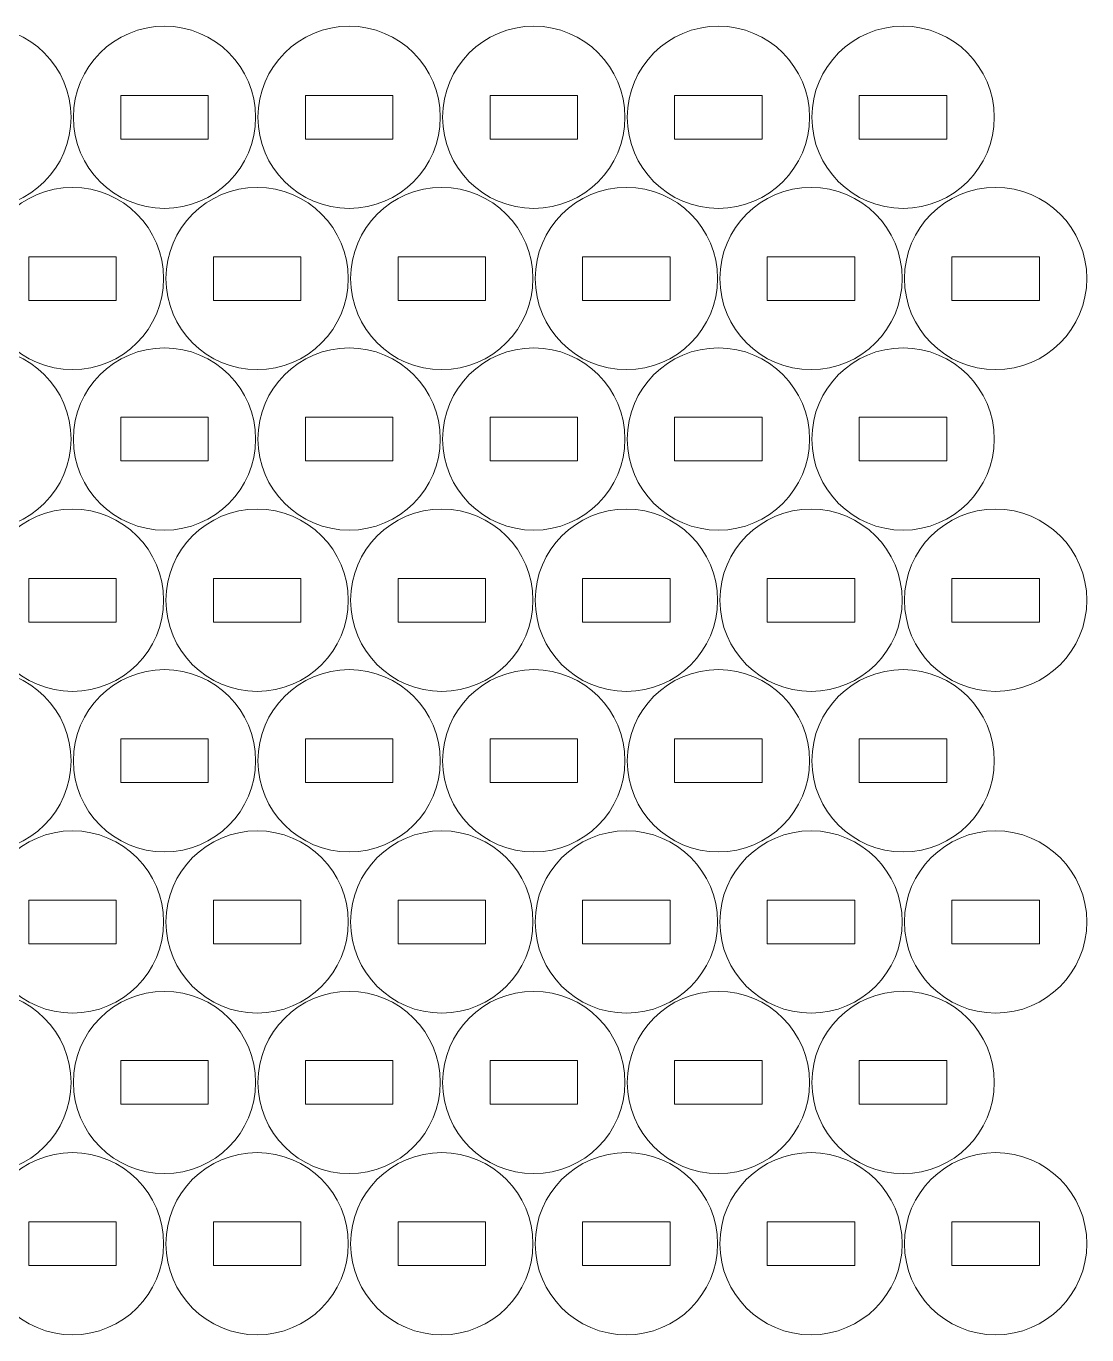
# Model space of a CAD drawing. Header units: millimetres. Extents: x -292 to 292, y -175 to 175.
# Drawn here: x 198.4 to 271.1, y -174.7 to -84.9 of the extents above; entities that cross this region are included whole.
import ezdxf

# ---------------------------------------------------------------- set-up
doc = ezdxf.new("R2010")
doc.units = ezdxf.units.MM
doc.header["$MEASUREMENT"] = 0
doc.layers.add('Camada 1', color=7, linetype='Continuous')

msp = doc.modelspace()

# ---------------------------------------------------------------- linework, layer by layer
at = {"layer": 'Camada 1', "lineweight": 20}
for points in [[(195.1866, -84.9321), (198.6383, -84.9321), (201.4366, -87.7304), (201.4366, -91.1821), (201.4366, -91.1821), (201.4366, -94.6338), (198.6383, -97.4321), (195.1866, -97.4321), (195.1866, -97.4321), (191.7349, -97.4321), (188.9366, -94.6338), (188.9366, -91.1821), (188.9366, -91.1821), (188.9366, -87.7304), (191.7349, -84.9321), (195.1866, -84.9321)], [(207.8454, -84.9321), (211.2971, -84.9321), (214.0954, -87.7304), (214.0954, -91.1821), (214.0954, -91.1821), (214.0954, -94.6338), (211.2971, -97.4321), (207.8454, -97.4321), (207.8454, -97.4321), (204.3937, -97.4321), (201.5954, -94.6338), (201.5954, -91.1821), (201.5954, -91.1821), (201.5954, -87.7304), (204.3937, -84.9321), (207.8454, -84.9321)], [(220.5042, -84.9321), (223.9559, -84.9321), (226.7542, -87.7304), (226.7542, -91.1821), (226.7542, -91.1821), (226.7542, -94.6338), (223.9559, -97.4321), (220.5042, -97.4321), (220.5042, -97.4321), (217.0525, -97.4321), (214.2542, -94.6338), (214.2542, -91.1821), (214.2542, -91.1821), (214.2542, -87.7304), (217.0525, -84.9321), (220.5042, -84.9321)], [(233.163, -84.9321), (236.6147, -84.9321), (239.413, -87.7304), (239.413, -91.1821), (239.413, -91.1821), (239.413, -94.6338), (236.6147, -97.4321), (233.163, -97.4321), (233.163, -97.4321), (229.7113, -97.4321), (226.913, -94.6338), (226.913, -91.1821), (226.913, -91.1821), (226.913, -87.7304), (229.7113, -84.9321), (233.163, -84.9321)], [(245.8218, -84.9321), (249.2735, -84.9321), (252.0718, -87.7304), (252.0718, -91.1821), (252.0718, -91.1821), (252.0718, -94.6338), (249.2735, -97.4321), (245.8218, -97.4321), (245.8218, -97.4321), (242.3701, -97.4321), (239.5718, -94.6338), (239.5718, -91.1821), (239.5718, -91.1821), (239.5718, -87.7304), (242.3701, -84.9321), (245.8218, -84.9321)], [(258.4806, -84.9321), (261.9323, -84.9321), (264.7306, -87.7304), (264.7306, -91.1821), (264.7306, -91.1821), (264.7306, -94.6338), (261.9323, -97.4321), (258.4806, -97.4321), (258.4806, -97.4321), (255.0289, -97.4321), (252.2306, -94.6338), (252.2306, -91.1821), (252.2306, -91.1821), (252.2306, -87.7304), (255.0289, -84.9321), (258.4806, -84.9321)], [(204.8454, -89.6821), (204.8454, -89.6821), (210.8454, -89.6821), (210.8454, -89.6821), (210.8454, -89.6821), (210.8454, -89.6821), (210.8454, -92.6821), (210.8454, -92.6821), (210.8454, -92.6821), (210.8454, -92.6821), (204.8454, -92.6821), (204.8454, -92.6821), (204.8454, -92.6821), (204.8454, -92.6821), (204.8454, -89.6821), (204.8454, -89.6821)], [(217.5042, -89.6821), (217.5042, -89.6821), (223.5042, -89.6821), (223.5042, -89.6821), (223.5042, -89.6821), (223.5042, -89.6821), (223.5042, -92.6821), (223.5042, -92.6821), (223.5042, -92.6821), (223.5042, -92.6821), (217.5042, -92.6821), (217.5042, -92.6821), (217.5042, -92.6821), (217.5042, -92.6821), (217.5042, -89.6821), (217.5042, -89.6821)], [(230.163, -89.6821), (230.163, -89.6821), (236.163, -89.6821), (236.163, -89.6821), (236.163, -89.6821), (236.163, -89.6821), (236.163, -92.6821), (236.163, -92.6821), (236.163, -92.6821), (236.163, -92.6821), (230.163, -92.6821), (230.163, -92.6821), (230.163, -92.6821), (230.163, -92.6821), (230.163, -89.6821), (230.163, -89.6821)], [(242.8218, -89.6821), (242.8218, -89.6821), (248.8218, -89.6821), (248.8218, -89.6821), (248.8218, -89.6821), (248.8218, -89.6821), (248.8218, -92.6821), (248.8218, -92.6821), (248.8218, -92.6821), (248.8218, -92.6821), (242.8218, -92.6821), (242.8218, -92.6821), (242.8218, -92.6821), (242.8218, -92.6821), (242.8218, -89.6821), (242.8218, -89.6821)], [(255.4806, -89.6821), (255.4806, -89.6821), (261.4806, -89.6821), (261.4806, -89.6821), (261.4806, -89.6821), (261.4806, -89.6821), (261.4806, -92.6821), (261.4806, -92.6821), (261.4806, -92.6821), (261.4806, -92.6821), (255.4806, -92.6821), (255.4806, -92.6821), (255.4806, -92.6821), (255.4806, -92.6821), (255.4806, -89.6821), (255.4806, -89.6821)], [(201.5366, -95.9917), (204.9883, -95.9917), (207.7866, -98.79), (207.7866, -102.2417), (207.7866, -102.2417), (207.7866, -105.6934), (204.9883, -108.4917), (201.5366, -108.4917), (201.5366, -108.4917), (198.0849, -108.4917), (195.2866, -105.6934), (195.2866, -102.2417), (195.2866, -102.2417), (195.2866, -98.79), (198.0849, -95.9917), (201.5366, -95.9917)], [(214.1954, -95.9917), (217.6471, -95.9917), (220.4454, -98.79), (220.4454, -102.2417), (220.4454, -102.2417), (220.4454, -105.6934), (217.6471, -108.4917), (214.1954, -108.4917), (214.1954, -108.4917), (210.7437, -108.4917), (207.9454, -105.6934), (207.9454, -102.2417), (207.9454, -102.2417), (207.9454, -98.79), (210.7437, -95.9917), (214.1954, -95.9917)], [(226.8542, -95.9917), (230.3059, -95.9917), (233.1042, -98.79), (233.1042, -102.2417), (233.1042, -102.2417), (233.1042, -105.6934), (230.3059, -108.4917), (226.8542, -108.4917), (226.8542, -108.4917), (223.4025, -108.4917), (220.6042, -105.6934), (220.6042, -102.2417), (220.6042, -102.2417), (220.6042, -98.79), (223.4025, -95.9917), (226.8542, -95.9917)], [(239.513, -95.9917), (242.9647, -95.9917), (245.763, -98.79), (245.763, -102.2417), (245.763, -102.2417), (245.763, -105.6934), (242.9647, -108.4917), (239.513, -108.4917), (239.513, -108.4917), (236.0613, -108.4917), (233.263, -105.6934), (233.263, -102.2417), (233.263, -102.2417), (233.263, -98.79), (236.0613, -95.9917), (239.513, -95.9917)], [(252.1718, -95.9917), (255.6235, -95.9917), (258.4218, -98.79), (258.4218, -102.2417), (258.4218, -102.2417), (258.4218, -105.6934), (255.6235, -108.4917), (252.1718, -108.4917), (252.1718, -108.4917), (248.7201, -108.4917), (245.9218, -105.6934), (245.9218, -102.2417), (245.9218, -102.2417), (245.9218, -98.79), (248.7201, -95.9917), (252.1718, -95.9917)], [(264.8306, -95.9917), (268.2823, -95.9917), (271.0806, -98.79), (271.0806, -102.2417), (271.0806, -102.2417), (271.0806, -105.6934), (268.2823, -108.4917), (264.8306, -108.4917), (264.8306, -108.4917), (261.3789, -108.4917), (258.5806, -105.6934), (258.5806, -102.2417), (258.5806, -102.2417), (258.5806, -98.79), (261.3789, -95.9917), (264.8306, -95.9917)], [(198.5366, -100.7417), (198.5366, -100.7417), (204.5366, -100.7417), (204.5366, -100.7417), (204.5366, -100.7417), (204.5366, -100.7417), (204.5366, -103.7417), (204.5366, -103.7417), (204.5366, -103.7417), (204.5366, -103.7417), (198.5366, -103.7417), (198.5366, -103.7417), (198.5366, -103.7417), (198.5366, -103.7417), (198.5366, -100.7417), (198.5366, -100.7417)], [(211.1954, -100.7417), (211.1954, -100.7417), (217.1954, -100.7417), (217.1954, -100.7417), (217.1954, -100.7417), (217.1954, -100.7417), (217.1954, -103.7417), (217.1954, -103.7417), (217.1954, -103.7417), (217.1954, -103.7417), (211.1954, -103.7417), (211.1954, -103.7417), (211.1954, -103.7417), (211.1954, -103.7417), (211.1954, -100.7417), (211.1954, -100.7417)], [(223.8542, -100.7417), (223.8542, -100.7417), (229.8542, -100.7417), (229.8542, -100.7417), (229.8542, -100.7417), (229.8542, -100.7417), (229.8542, -103.7417), (229.8542, -103.7417), (229.8542, -103.7417), (229.8542, -103.7417), (223.8542, -103.7417), (223.8542, -103.7417), (223.8542, -103.7417), (223.8542, -103.7417), (223.8542, -100.7417), (223.8542, -100.7417)], [(236.513, -100.7417), (236.513, -100.7417), (242.513, -100.7417), (242.513, -100.7417), (242.513, -100.7417), (242.513, -100.7417), (242.513, -103.7417), (242.513, -103.7417), (242.513, -103.7417), (242.513, -103.7417), (236.513, -103.7417), (236.513, -103.7417), (236.513, -103.7417), (236.513, -103.7417), (236.513, -100.7417), (236.513, -100.7417)], [(249.1718, -100.7417), (249.1718, -100.7417), (255.1718, -100.7417), (255.1718, -100.7417), (255.1718, -100.7417), (255.1718, -100.7417), (255.1718, -103.7417), (255.1718, -103.7417), (255.1718, -103.7417), (255.1718, -103.7417), (249.1718, -103.7417), (249.1718, -103.7417), (249.1718, -103.7417), (249.1718, -103.7417), (249.1718, -100.7417), (249.1718, -100.7417)], [(261.8306, -100.7417), (261.8306, -100.7417), (267.8306, -100.7417), (267.8306, -100.7417), (267.8306, -100.7417), (267.8306, -100.7417), (267.8306, -103.7417), (267.8306, -103.7417), (267.8306, -103.7417), (267.8306, -103.7417), (261.8306, -103.7417), (261.8306, -103.7417), (261.8306, -103.7417), (261.8306, -103.7417), (261.8306, -100.7417), (261.8306, -100.7417)], [(195.1866, -106.9984), (198.6383, -106.9984), (201.4366, -109.7967), (201.4366, -113.2484), (201.4366, -113.2484), (201.4366, -116.7001), (198.6383, -119.4984), (195.1866, -119.4984), (195.1866, -119.4984), (191.7349, -119.4984), (188.9366, -116.7001), (188.9366, -113.2484), (188.9366, -113.2484), (188.9366, -109.7967), (191.7349, -106.9984), (195.1866, -106.9984)], [(207.8454, -106.9984), (211.2971, -106.9984), (214.0954, -109.7967), (214.0954, -113.2484), (214.0954, -113.2484), (214.0954, -116.7001), (211.2971, -119.4984), (207.8454, -119.4984), (207.8454, -119.4984), (204.3937, -119.4984), (201.5954, -116.7001), (201.5954, -113.2484), (201.5954, -113.2484), (201.5954, -109.7967), (204.3937, -106.9984), (207.8454, -106.9984)], [(220.5042, -106.9984), (223.9559, -106.9984), (226.7542, -109.7967), (226.7542, -113.2484), (226.7542, -113.2484), (226.7542, -116.7001), (223.9559, -119.4984), (220.5042, -119.4984), (220.5042, -119.4984), (217.0525, -119.4984), (214.2542, -116.7001), (214.2542, -113.2484), (214.2542, -113.2484), (214.2542, -109.7967), (217.0525, -106.9984), (220.5042, -106.9984)], [(233.163, -106.9984), (236.6147, -106.9984), (239.413, -109.7967), (239.413, -113.2484), (239.413, -113.2484), (239.413, -116.7001), (236.6147, -119.4984), (233.163, -119.4984), (233.163, -119.4984), (229.7113, -119.4984), (226.913, -116.7001), (226.913, -113.2484), (226.913, -113.2484), (226.913, -109.7967), (229.7113, -106.9984), (233.163, -106.9984)], [(245.8218, -106.9984), (249.2735, -106.9984), (252.0718, -109.7967), (252.0718, -113.2484), (252.0718, -113.2484), (252.0718, -116.7001), (249.2735, -119.4984), (245.8218, -119.4984), (245.8218, -119.4984), (242.3701, -119.4984), (239.5718, -116.7001), (239.5718, -113.2484), (239.5718, -113.2484), (239.5718, -109.7967), (242.3701, -106.9984), (245.8218, -106.9984)], [(258.4806, -106.9984), (261.9323, -106.9984), (264.7306, -109.7967), (264.7306, -113.2484), (264.7306, -113.2484), (264.7306, -116.7001), (261.9323, -119.4984), (258.4806, -119.4984), (258.4806, -119.4984), (255.0289, -119.4984), (252.2306, -116.7001), (252.2306, -113.2484), (252.2306, -113.2484), (252.2306, -109.7967), (255.0289, -106.9984), (258.4806, -106.9984)], [(204.8454, -111.7484), (204.8454, -111.7484), (210.8454, -111.7484), (210.8454, -111.7484), (210.8454, -111.7484), (210.8454, -111.7484), (210.8454, -114.7484), (210.8454, -114.7484), (210.8454, -114.7484), (210.8454, -114.7484), (204.8454, -114.7484), (204.8454, -114.7484), (204.8454, -114.7484), (204.8454, -114.7484), (204.8454, -111.7484), (204.8454, -111.7484)], [(217.5042, -111.7484), (217.5042, -111.7484), (223.5042, -111.7484), (223.5042, -111.7484), (223.5042, -111.7484), (223.5042, -111.7484), (223.5042, -114.7484), (223.5042, -114.7484), (223.5042, -114.7484), (223.5042, -114.7484), (217.5042, -114.7484), (217.5042, -114.7484), (217.5042, -114.7484), (217.5042, -114.7484), (217.5042, -111.7484), (217.5042, -111.7484)], [(230.163, -111.7484), (230.163, -111.7484), (236.163, -111.7484), (236.163, -111.7484), (236.163, -111.7484), (236.163, -111.7484), (236.163, -114.7484), (236.163, -114.7484), (236.163, -114.7484), (236.163, -114.7484), (230.163, -114.7484), (230.163, -114.7484), (230.163, -114.7484), (230.163, -114.7484), (230.163, -111.7484), (230.163, -111.7484)], [(242.8218, -111.7484), (242.8218, -111.7484), (248.8218, -111.7484), (248.8218, -111.7484), (248.8218, -111.7484), (248.8218, -111.7484), (248.8218, -114.7484), (248.8218, -114.7484), (248.8218, -114.7484), (248.8218, -114.7484), (242.8218, -114.7484), (242.8218, -114.7484), (242.8218, -114.7484), (242.8218, -114.7484), (242.8218, -111.7484), (242.8218, -111.7484)], [(255.4806, -111.7484), (255.4806, -111.7484), (261.4806, -111.7484), (261.4806, -111.7484), (261.4806, -111.7484), (261.4806, -111.7484), (261.4806, -114.7484), (261.4806, -114.7484), (261.4806, -114.7484), (261.4806, -114.7484), (255.4806, -114.7484), (255.4806, -114.7484), (255.4806, -114.7484), (255.4806, -114.7484), (255.4806, -111.7484), (255.4806, -111.7484)], [(201.5366, -118.058), (204.9883, -118.058), (207.7866, -120.8563), (207.7866, -124.308), (207.7866, -124.308), (207.7866, -127.7597), (204.9883, -130.558), (201.5366, -130.558), (201.5366, -130.558), (198.0849, -130.558), (195.2866, -127.7597), (195.2866, -124.308), (195.2866, -124.308), (195.2866, -120.8563), (198.0849, -118.058), (201.5366, -118.058)], [(214.1954, -118.058), (217.6471, -118.058), (220.4454, -120.8563), (220.4454, -124.308), (220.4454, -124.308), (220.4454, -127.7597), (217.6471, -130.558), (214.1954, -130.558), (214.1954, -130.558), (210.7437, -130.558), (207.9454, -127.7597), (207.9454, -124.308), (207.9454, -124.308), (207.9454, -120.8563), (210.7437, -118.058), (214.1954, -118.058)], [(226.8542, -118.058), (230.3059, -118.058), (233.1042, -120.8563), (233.1042, -124.308), (233.1042, -124.308), (233.1042, -127.7597), (230.3059, -130.558), (226.8542, -130.558), (226.8542, -130.558), (223.4025, -130.558), (220.6042, -127.7597), (220.6042, -124.308), (220.6042, -124.308), (220.6042, -120.8563), (223.4025, -118.058), (226.8542, -118.058)], [(239.513, -118.058), (242.9647, -118.058), (245.763, -120.8563), (245.763, -124.308), (245.763, -124.308), (245.763, -127.7597), (242.9647, -130.558), (239.513, -130.558), (239.513, -130.558), (236.0613, -130.558), (233.263, -127.7597), (233.263, -124.308), (233.263, -124.308), (233.263, -120.8563), (236.0613, -118.058), (239.513, -118.058)], [(252.1718, -118.058), (255.6235, -118.058), (258.4218, -120.8563), (258.4218, -124.308), (258.4218, -124.308), (258.4218, -127.7597), (255.6235, -130.558), (252.1718, -130.558), (252.1718, -130.558), (248.7201, -130.558), (245.9218, -127.7597), (245.9218, -124.308), (245.9218, -124.308), (245.9218, -120.8563), (248.7201, -118.058), (252.1718, -118.058)], [(264.8306, -118.058), (268.2823, -118.058), (271.0806, -120.8563), (271.0806, -124.308), (271.0806, -124.308), (271.0806, -127.7597), (268.2823, -130.558), (264.8306, -130.558), (264.8306, -130.558), (261.3789, -130.558), (258.5806, -127.7597), (258.5806, -124.308), (258.5806, -124.308), (258.5806, -120.8563), (261.3789, -118.058), (264.8306, -118.058)], [(198.5366, -122.808), (198.5366, -122.808), (204.5366, -122.808), (204.5366, -122.808), (204.5366, -122.808), (204.5366, -122.808), (204.5366, -125.808), (204.5366, -125.808), (204.5366, -125.808), (204.5366, -125.808), (198.5366, -125.808), (198.5366, -125.808), (198.5366, -125.808), (198.5366, -125.808), (198.5366, -122.808), (198.5366, -122.808)], [(211.1954, -122.808), (211.1954, -122.808), (217.1954, -122.808), (217.1954, -122.808), (217.1954, -122.808), (217.1954, -122.808), (217.1954, -125.808), (217.1954, -125.808), (217.1954, -125.808), (217.1954, -125.808), (211.1954, -125.808), (211.1954, -125.808), (211.1954, -125.808), (211.1954, -125.808), (211.1954, -122.808), (211.1954, -122.808)], [(223.8542, -122.808), (223.8542, -122.808), (229.8542, -122.808), (229.8542, -122.808), (229.8542, -122.808), (229.8542, -122.808), (229.8542, -125.808), (229.8542, -125.808), (229.8542, -125.808), (229.8542, -125.808), (223.8542, -125.808), (223.8542, -125.808), (223.8542, -125.808), (223.8542, -125.808), (223.8542, -122.808), (223.8542, -122.808)], [(236.513, -122.808), (236.513, -122.808), (242.513, -122.808), (242.513, -122.808), (242.513, -122.808), (242.513, -122.808), (242.513, -125.808), (242.513, -125.808), (242.513, -125.808), (242.513, -125.808), (236.513, -125.808), (236.513, -125.808), (236.513, -125.808), (236.513, -125.808), (236.513, -122.808), (236.513, -122.808)], [(249.1718, -122.808), (249.1718, -122.808), (255.1718, -122.808), (255.1718, -122.808), (255.1718, -122.808), (255.1718, -122.808), (255.1718, -125.808), (255.1718, -125.808), (255.1718, -125.808), (255.1718, -125.808), (249.1718, -125.808), (249.1718, -125.808), (249.1718, -125.808), (249.1718, -125.808), (249.1718, -122.808), (249.1718, -122.808)], [(261.8306, -122.808), (261.8306, -122.808), (267.8306, -122.808), (267.8306, -122.808), (267.8306, -122.808), (267.8306, -122.808), (267.8306, -125.808), (267.8306, -125.808), (267.8306, -125.808), (267.8306, -125.808), (261.8306, -125.808), (261.8306, -125.808), (261.8306, -125.808), (261.8306, -125.808), (261.8306, -122.808), (261.8306, -122.808)], [(195.1866, -129.0647), (198.6383, -129.0647), (201.4366, -131.863), (201.4366, -135.3147), (201.4366, -135.3147), (201.4366, -138.7664), (198.6383, -141.5647), (195.1866, -141.5647), (195.1866, -141.5647), (191.7349, -141.5647), (188.9366, -138.7664), (188.9366, -135.3147), (188.9366, -135.3147), (188.9366, -131.863), (191.7349, -129.0647), (195.1866, -129.0647)], [(207.8454, -129.0647), (211.2971, -129.0647), (214.0954, -131.863), (214.0954, -135.3147), (214.0954, -135.3147), (214.0954, -138.7664), (211.2971, -141.5647), (207.8454, -141.5647), (207.8454, -141.5647), (204.3937, -141.5647), (201.5954, -138.7664), (201.5954, -135.3147), (201.5954, -135.3147), (201.5954, -131.863), (204.3937, -129.0647), (207.8454, -129.0647)], [(220.5042, -129.0647), (223.9559, -129.0647), (226.7542, -131.863), (226.7542, -135.3147), (226.7542, -135.3147), (226.7542, -138.7664), (223.9559, -141.5647), (220.5042, -141.5647), (220.5042, -141.5647), (217.0525, -141.5647), (214.2542, -138.7664), (214.2542, -135.3147), (214.2542, -135.3147), (214.2542, -131.863), (217.0525, -129.0647), (220.5042, -129.0647)], [(233.163, -129.0647), (236.6147, -129.0647), (239.413, -131.863), (239.413, -135.3147), (239.413, -135.3147), (239.413, -138.7664), (236.6147, -141.5647), (233.163, -141.5647), (233.163, -141.5647), (229.7113, -141.5647), (226.913, -138.7664), (226.913, -135.3147), (226.913, -135.3147), (226.913, -131.863), (229.7113, -129.0647), (233.163, -129.0647)], [(245.8218, -129.0647), (249.2735, -129.0647), (252.0718, -131.863), (252.0718, -135.3147), (252.0718, -135.3147), (252.0718, -138.7664), (249.2735, -141.5647), (245.8218, -141.5647), (245.8218, -141.5647), (242.3701, -141.5647), (239.5718, -138.7664), (239.5718, -135.3147), (239.5718, -135.3147), (239.5718, -131.863), (242.3701, -129.0647), (245.8218, -129.0647)], [(258.4806, -129.0647), (261.9323, -129.0647), (264.7306, -131.863), (264.7306, -135.3147), (264.7306, -135.3147), (264.7306, -138.7664), (261.9323, -141.5647), (258.4806, -141.5647), (258.4806, -141.5647), (255.0289, -141.5647), (252.2306, -138.7664), (252.2306, -135.3147), (252.2306, -135.3147), (252.2306, -131.863), (255.0289, -129.0647), (258.4806, -129.0647)], [(204.8454, -133.8147), (204.8454, -133.8147), (210.8454, -133.8147), (210.8454, -133.8147), (210.8454, -133.8147), (210.8454, -133.8147), (210.8454, -136.8147), (210.8454, -136.8147), (210.8454, -136.8147), (210.8454, -136.8147), (204.8454, -136.8147), (204.8454, -136.8147), (204.8454, -136.8147), (204.8454, -136.8147), (204.8454, -133.8147), (204.8454, -133.8147)], [(217.5042, -133.8147), (217.5042, -133.8147), (223.5042, -133.8147), (223.5042, -133.8147), (223.5042, -133.8147), (223.5042, -133.8147), (223.5042, -136.8147), (223.5042, -136.8147), (223.5042, -136.8147), (223.5042, -136.8147), (217.5042, -136.8147), (217.5042, -136.8147), (217.5042, -136.8147), (217.5042, -136.8147), (217.5042, -133.8147), (217.5042, -133.8147)], [(230.163, -133.8147), (230.163, -133.8147), (236.163, -133.8147), (236.163, -133.8147), (236.163, -133.8147), (236.163, -133.8147), (236.163, -136.8147), (236.163, -136.8147), (236.163, -136.8147), (236.163, -136.8147), (230.163, -136.8147), (230.163, -136.8147), (230.163, -136.8147), (230.163, -136.8147), (230.163, -133.8147), (230.163, -133.8147)], [(242.8218, -133.8147), (242.8218, -133.8147), (248.8218, -133.8147), (248.8218, -133.8147), (248.8218, -133.8147), (248.8218, -133.8147), (248.8218, -136.8147), (248.8218, -136.8147), (248.8218, -136.8147), (248.8218, -136.8147), (242.8218, -136.8147), (242.8218, -136.8147), (242.8218, -136.8147), (242.8218, -136.8147), (242.8218, -133.8147), (242.8218, -133.8147)], [(255.4806, -133.8147), (255.4806, -133.8147), (261.4806, -133.8147), (261.4806, -133.8147), (261.4806, -133.8147), (261.4806, -133.8147), (261.4806, -136.8147), (261.4806, -136.8147), (261.4806, -136.8147), (261.4806, -136.8147), (255.4806, -136.8147), (255.4806, -136.8147), (255.4806, -136.8147), (255.4806, -136.8147), (255.4806, -133.8147), (255.4806, -133.8147)], [(201.5366, -140.1243), (204.9883, -140.1243), (207.7866, -142.9226), (207.7866, -146.3743), (207.7866, -146.3743), (207.7866, -149.826), (204.9883, -152.6243), (201.5366, -152.6243), (201.5366, -152.6243), (198.0849, -152.6243), (195.2866, -149.826), (195.2866, -146.3743), (195.2866, -146.3743), (195.2866, -142.9226), (198.0849, -140.1243), (201.5366, -140.1243)], [(214.1954, -140.1243), (217.6471, -140.1243), (220.4454, -142.9226), (220.4454, -146.3743), (220.4454, -146.3743), (220.4454, -149.826), (217.6471, -152.6243), (214.1954, -152.6243), (214.1954, -152.6243), (210.7437, -152.6243), (207.9454, -149.826), (207.9454, -146.3743), (207.9454, -146.3743), (207.9454, -142.9226), (210.7437, -140.1243), (214.1954, -140.1243)], [(226.8542, -140.1243), (230.3059, -140.1243), (233.1042, -142.9226), (233.1042, -146.3743), (233.1042, -146.3743), (233.1042, -149.826), (230.3059, -152.6243), (226.8542, -152.6243), (226.8542, -152.6243), (223.4025, -152.6243), (220.6042, -149.826), (220.6042, -146.3743), (220.6042, -146.3743), (220.6042, -142.9226), (223.4025, -140.1243), (226.8542, -140.1243)], [(239.513, -140.1243), (242.9647, -140.1243), (245.763, -142.9226), (245.763, -146.3743), (245.763, -146.3743), (245.763, -149.826), (242.9647, -152.6243), (239.513, -152.6243), (239.513, -152.6243), (236.0613, -152.6243), (233.263, -149.826), (233.263, -146.3743), (233.263, -146.3743), (233.263, -142.9226), (236.0613, -140.1243), (239.513, -140.1243)], [(252.1718, -140.1243), (255.6235, -140.1243), (258.4218, -142.9226), (258.4218, -146.3743), (258.4218, -146.3743), (258.4218, -149.826), (255.6235, -152.6243), (252.1718, -152.6243), (252.1718, -152.6243), (248.7201, -152.6243), (245.9218, -149.826), (245.9218, -146.3743), (245.9218, -146.3743), (245.9218, -142.9226), (248.7201, -140.1243), (252.1718, -140.1243)], [(264.8306, -140.1243), (268.2823, -140.1243), (271.0806, -142.9226), (271.0806, -146.3743), (271.0806, -146.3743), (271.0806, -149.826), (268.2823, -152.6243), (264.8306, -152.6243), (264.8306, -152.6243), (261.3789, -152.6243), (258.5806, -149.826), (258.5806, -146.3743), (258.5806, -146.3743), (258.5806, -142.9226), (261.3789, -140.1243), (264.8306, -140.1243)], [(198.5366, -144.8743), (198.5366, -144.8743), (204.5366, -144.8743), (204.5366, -144.8743), (204.5366, -144.8743), (204.5366, -144.8743), (204.5366, -147.8743), (204.5366, -147.8743), (204.5366, -147.8743), (204.5366, -147.8743), (198.5366, -147.8743), (198.5366, -147.8743), (198.5366, -147.8743), (198.5366, -147.8743), (198.5366, -144.8743), (198.5366, -144.8743)], [(211.1954, -144.8743), (211.1954, -144.8743), (217.1954, -144.8743), (217.1954, -144.8743), (217.1954, -144.8743), (217.1954, -144.8743), (217.1954, -147.8743), (217.1954, -147.8743), (217.1954, -147.8743), (217.1954, -147.8743), (211.1954, -147.8743), (211.1954, -147.8743), (211.1954, -147.8743), (211.1954, -147.8743), (211.1954, -144.8743), (211.1954, -144.8743)], [(223.8542, -144.8743), (223.8542, -144.8743), (229.8542, -144.8743), (229.8542, -144.8743), (229.8542, -144.8743), (229.8542, -144.8743), (229.8542, -147.8743), (229.8542, -147.8743), (229.8542, -147.8743), (229.8542, -147.8743), (223.8542, -147.8743), (223.8542, -147.8743), (223.8542, -147.8743), (223.8542, -147.8743), (223.8542, -144.8743), (223.8542, -144.8743)], [(236.513, -144.8743), (236.513, -144.8743), (242.513, -144.8743), (242.513, -144.8743), (242.513, -144.8743), (242.513, -144.8743), (242.513, -147.8743), (242.513, -147.8743), (242.513, -147.8743), (242.513, -147.8743), (236.513, -147.8743), (236.513, -147.8743), (236.513, -147.8743), (236.513, -147.8743), (236.513, -144.8743), (236.513, -144.8743)], [(249.1718, -144.8743), (249.1718, -144.8743), (255.1718, -144.8743), (255.1718, -144.8743), (255.1718, -144.8743), (255.1718, -144.8743), (255.1718, -147.8743), (255.1718, -147.8743), (255.1718, -147.8743), (255.1718, -147.8743), (249.1718, -147.8743), (249.1718, -147.8743), (249.1718, -147.8743), (249.1718, -147.8743), (249.1718, -144.8743), (249.1718, -144.8743)], [(261.8306, -144.8743), (261.8306, -144.8743), (267.8306, -144.8743), (267.8306, -144.8743), (267.8306, -144.8743), (267.8306, -144.8743), (267.8306, -147.8743), (267.8306, -147.8743), (267.8306, -147.8743), (267.8306, -147.8743), (261.8306, -147.8743), (261.8306, -147.8743), (261.8306, -147.8743), (261.8306, -147.8743), (261.8306, -144.8743), (261.8306, -144.8743)], [(195.1866, -151.131), (198.6383, -151.131), (201.4366, -153.9293), (201.4366, -157.381), (201.4366, -157.381), (201.4366, -160.8327), (198.6383, -163.631), (195.1866, -163.631), (195.1866, -163.631), (191.7349, -163.631), (188.9366, -160.8327), (188.9366, -157.381), (188.9366, -157.381), (188.9366, -153.9293), (191.7349, -151.131), (195.1866, -151.131)], [(207.8454, -151.131), (211.2971, -151.131), (214.0954, -153.9293), (214.0954, -157.381), (214.0954, -157.381), (214.0954, -160.8327), (211.2971, -163.631), (207.8454, -163.631), (207.8454, -163.631), (204.3937, -163.631), (201.5954, -160.8327), (201.5954, -157.381), (201.5954, -157.381), (201.5954, -153.9293), (204.3937, -151.131), (207.8454, -151.131)], [(220.5042, -151.131), (223.9559, -151.131), (226.7542, -153.9293), (226.7542, -157.381), (226.7542, -157.381), (226.7542, -160.8327), (223.9559, -163.631), (220.5042, -163.631), (220.5042, -163.631), (217.0525, -163.631), (214.2542, -160.8327), (214.2542, -157.381), (214.2542, -157.381), (214.2542, -153.9293), (217.0525, -151.131), (220.5042, -151.131)], [(233.163, -151.131), (236.6147, -151.131), (239.413, -153.9293), (239.413, -157.381), (239.413, -157.381), (239.413, -160.8327), (236.6147, -163.631), (233.163, -163.631), (233.163, -163.631), (229.7113, -163.631), (226.913, -160.8327), (226.913, -157.381), (226.913, -157.381), (226.913, -153.9293), (229.7113, -151.131), (233.163, -151.131)], [(245.8218, -151.131), (249.2735, -151.131), (252.0718, -153.9293), (252.0718, -157.381), (252.0718, -157.381), (252.0718, -160.8327), (249.2735, -163.631), (245.8218, -163.631), (245.8218, -163.631), (242.3701, -163.631), (239.5718, -160.8327), (239.5718, -157.381), (239.5718, -157.381), (239.5718, -153.9293), (242.3701, -151.131), (245.8218, -151.131)], [(258.4806, -151.131), (261.9323, -151.131), (264.7306, -153.9293), (264.7306, -157.381), (264.7306, -157.381), (264.7306, -160.8327), (261.9323, -163.631), (258.4806, -163.631), (258.4806, -163.631), (255.0289, -163.631), (252.2306, -160.8327), (252.2306, -157.381), (252.2306, -157.381), (252.2306, -153.9293), (255.0289, -151.131), (258.4806, -151.131)], [(204.8454, -155.881), (204.8454, -155.881), (210.8454, -155.881), (210.8454, -155.881), (210.8454, -155.881), (210.8454, -155.881), (210.8454, -158.881), (210.8454, -158.881), (210.8454, -158.881), (210.8454, -158.881), (204.8454, -158.881), (204.8454, -158.881), (204.8454, -158.881), (204.8454, -158.881), (204.8454, -155.881), (204.8454, -155.881)], [(217.5042, -155.881), (217.5042, -155.881), (223.5042, -155.881), (223.5042, -155.881), (223.5042, -155.881), (223.5042, -155.881), (223.5042, -158.881), (223.5042, -158.881), (223.5042, -158.881), (223.5042, -158.881), (217.5042, -158.881), (217.5042, -158.881), (217.5042, -158.881), (217.5042, -158.881), (217.5042, -155.881), (217.5042, -155.881)], [(230.163, -155.881), (230.163, -155.881), (236.163, -155.881), (236.163, -155.881), (236.163, -155.881), (236.163, -155.881), (236.163, -158.881), (236.163, -158.881), (236.163, -158.881), (236.163, -158.881), (230.163, -158.881), (230.163, -158.881), (230.163, -158.881), (230.163, -158.881), (230.163, -155.881), (230.163, -155.881)], [(242.8218, -155.881), (242.8218, -155.881), (248.8218, -155.881), (248.8218, -155.881), (248.8218, -155.881), (248.8218, -155.881), (248.8218, -158.881), (248.8218, -158.881), (248.8218, -158.881), (248.8218, -158.881), (242.8218, -158.881), (242.8218, -158.881), (242.8218, -158.881), (242.8218, -158.881), (242.8218, -155.881), (242.8218, -155.881)], [(255.4806, -155.881), (255.4806, -155.881), (261.4806, -155.881), (261.4806, -155.881), (261.4806, -155.881), (261.4806, -155.881), (261.4806, -158.881), (261.4806, -158.881), (261.4806, -158.881), (261.4806, -158.881), (255.4806, -158.881), (255.4806, -158.881), (255.4806, -158.881), (255.4806, -158.881), (255.4806, -155.881), (255.4806, -155.881)], [(201.5366, -162.1906), (204.9883, -162.1906), (207.7866, -164.9889), (207.7866, -168.4406), (207.7866, -168.4406), (207.7866, -171.8923), (204.9883, -174.6906), (201.5366, -174.6906), (201.5366, -174.6906), (198.0849, -174.6906), (195.2866, -171.8923), (195.2866, -168.4406), (195.2866, -168.4406), (195.2866, -164.9889), (198.0849, -162.1906), (201.5366, -162.1906)], [(214.1954, -162.1906), (217.6471, -162.1906), (220.4454, -164.9889), (220.4454, -168.4406), (220.4454, -168.4406), (220.4454, -171.8923), (217.6471, -174.6906), (214.1954, -174.6906), (214.1954, -174.6906), (210.7437, -174.6906), (207.9454, -171.8923), (207.9454, -168.4406), (207.9454, -168.4406), (207.9454, -164.9889), (210.7437, -162.1906), (214.1954, -162.1906)], [(226.8542, -162.1906), (230.3059, -162.1906), (233.1042, -164.9889), (233.1042, -168.4406), (233.1042, -168.4406), (233.1042, -171.8923), (230.3059, -174.6906), (226.8542, -174.6906), (226.8542, -174.6906), (223.4025, -174.6906), (220.6042, -171.8923), (220.6042, -168.4406), (220.6042, -168.4406), (220.6042, -164.9889), (223.4025, -162.1906), (226.8542, -162.1906)], [(239.513, -162.1906), (242.9647, -162.1906), (245.763, -164.9889), (245.763, -168.4406), (245.763, -168.4406), (245.763, -171.8923), (242.9647, -174.6906), (239.513, -174.6906), (239.513, -174.6906), (236.0613, -174.6906), (233.263, -171.8923), (233.263, -168.4406), (233.263, -168.4406), (233.263, -164.9889), (236.0613, -162.1906), (239.513, -162.1906)], [(252.1718, -162.1906), (255.6235, -162.1906), (258.4218, -164.9889), (258.4218, -168.4406), (258.4218, -168.4406), (258.4218, -171.8923), (255.6235, -174.6906), (252.1718, -174.6906), (252.1718, -174.6906), (248.7201, -174.6906), (245.9218, -171.8923), (245.9218, -168.4406), (245.9218, -168.4406), (245.9218, -164.9889), (248.7201, -162.1906), (252.1718, -162.1906)], [(264.8306, -162.1906), (268.2823, -162.1906), (271.0806, -164.9889), (271.0806, -168.4406), (271.0806, -168.4406), (271.0806, -171.8923), (268.2823, -174.6906), (264.8306, -174.6906), (264.8306, -174.6906), (261.3789, -174.6906), (258.5806, -171.8923), (258.5806, -168.4406), (258.5806, -168.4406), (258.5806, -164.9889), (261.3789, -162.1906), (264.8306, -162.1906)], [(198.5366, -166.9406), (198.5366, -166.9406), (204.5366, -166.9406), (204.5366, -166.9406), (204.5366, -166.9406), (204.5366, -166.9406), (204.5366, -169.9406), (204.5366, -169.9406), (204.5366, -169.9406), (204.5366, -169.9406), (198.5366, -169.9406), (198.5366, -169.9406), (198.5366, -169.9406), (198.5366, -169.9406), (198.5366, -166.9406), (198.5366, -166.9406)], [(211.1954, -166.9406), (211.1954, -166.9406), (217.1954, -166.9406), (217.1954, -166.9406), (217.1954, -166.9406), (217.1954, -166.9406), (217.1954, -169.9406), (217.1954, -169.9406), (217.1954, -169.9406), (217.1954, -169.9406), (211.1954, -169.9406), (211.1954, -169.9406), (211.1954, -169.9406), (211.1954, -169.9406), (211.1954, -166.9406), (211.1954, -166.9406)], [(223.8542, -166.9406), (223.8542, -166.9406), (229.8542, -166.9406), (229.8542, -166.9406), (229.8542, -166.9406), (229.8542, -166.9406), (229.8542, -169.9406), (229.8542, -169.9406), (229.8542, -169.9406), (229.8542, -169.9406), (223.8542, -169.9406), (223.8542, -169.9406), (223.8542, -169.9406), (223.8542, -169.9406), (223.8542, -166.9406), (223.8542, -166.9406)], [(236.513, -166.9406), (236.513, -166.9406), (242.513, -166.9406), (242.513, -166.9406), (242.513, -166.9406), (242.513, -166.9406), (242.513, -169.9406), (242.513, -169.9406), (242.513, -169.9406), (242.513, -169.9406), (236.513, -169.9406), (236.513, -169.9406), (236.513, -169.9406), (236.513, -169.9406), (236.513, -166.9406), (236.513, -166.9406)], [(249.1718, -166.9406), (249.1718, -166.9406), (255.1718, -166.9406), (255.1718, -166.9406), (255.1718, -166.9406), (255.1718, -166.9406), (255.1718, -169.9406), (255.1718, -169.9406), (255.1718, -169.9406), (255.1718, -169.9406), (249.1718, -169.9406), (249.1718, -169.9406), (249.1718, -169.9406), (249.1718, -169.9406), (249.1718, -166.9406), (249.1718, -166.9406)], [(261.8306, -166.9406), (261.8306, -166.9406), (267.8306, -166.9406), (267.8306, -166.9406), (267.8306, -166.9406), (267.8306, -166.9406), (267.8306, -169.9406), (267.8306, -169.9406), (267.8306, -169.9406), (267.8306, -169.9406), (261.8306, -169.9406), (261.8306, -169.9406), (261.8306, -169.9406), (261.8306, -169.9406), (261.8306, -166.9406), (261.8306, -166.9406)]]:
    msp.add_open_spline(points, degree=3, knots=[0, 0, 0, 0, 0.2, 0.2, 0.2, 0.2, 0.4, 0.4, 0.4, 0.4, 0.6, 0.6, 0.6, 0.6, 1, 1, 1, 1], dxfattribs=at)

doc.saveas('drawing.dxf')
